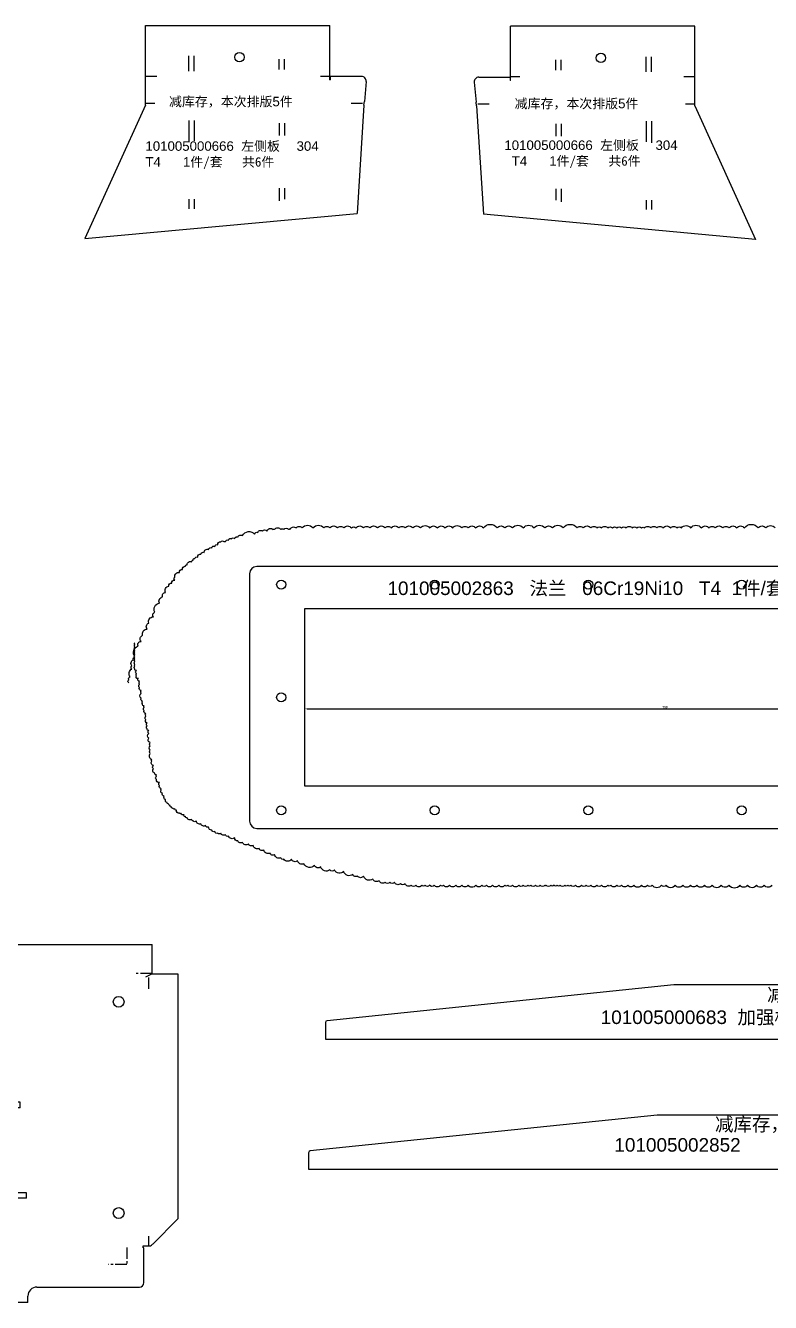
# Model space of a CAD drawing. Extents: x -57734 to 163356, y 2186 to 37537.
# Drawn here: x 32347 to 33171, y 23231 to 24646 of the extents above; entities that cross this region are included whole.
import ezdxf

# ---------------------------------------------------------------- set-up
doc = ezdxf.new("R2010")
doc.units = 0
doc.linetypes.add('CENTERX2', pattern=[20.32, 12.7, -2.54, 2.54, -2.54])
doc.layers.get('0').update_dxf_attribs({"linetype": 'CONTINUOUS'})
doc.layers.get('DEFPOINTS').update_dxf_attribs({"linetype": 'CONTINUOUS'})
doc.styles.get("Standard").update_dxf_attribs({"font": 'arial.ttf'})
doc.dimstyles.new('ISO-25', dxfattribs={"dimtxt": 2.5, "dimasz": 2.5, "dimexe": 1.25, "dimexo": 0.625, "dimtad": 1, "dimtxsty": 'STANDARD', "dimcen": 2.5, "dimazin": 3, "dimtfac": 1, "dimtmove": 0, "dimatfit": 3})

# ---------------------------------------------------------------- blocks, each defined once
blk = doc.blocks.new('101005002377__弯板')
at = {"color": 7, "linetype": 'CONTINUOUS'}
for p, q in [((16821.3, -133.2), (16821.3, -100.5)), ((16821.3, -100.5), (18251.3, -100.5)), ((18251.3, -133.2), (18251.3, -100.5)), ((16792.7, -404.5), (16792.7, -133.2)), ((16821.3, -133.2), (16792.7, -133.2)), ((18251.3, -133.2), (18280, -133.2)), ((18280, -133.2), (18280, -404.5)), ((17054.8, -195.1), (17036.3, -497.1)), ((18017.8, -195.1), (17054.8, -195.1)), ((18036.3, -497.1), (18017.8, -195.1)), ((16792.7, -404.5), (16820.7, -432.5)), ((18252, -432.5), (18280, -404.5)), ((16822.8, -434.5), (16831.3, -434.5)), ((16830.3, -475.1), (16830.3, -436.5)), ((16831.3, -436.5), (16830.3, -436.5)), ((16831.3, -434.5), (16831.3, -436.5)), ((18241.3, -434.5), (18249.9, -434.5)), ((18241.3, -436.5), (18241.3, -434.5)), ((18242.3, -436.5), (18241.3, -436.5)), ((18242.3, -475.1), (18242.3, -436.5)), ((16948.8, -480.1), (16835.3, -480.1)), ((18123.8, -480.1), (18237.3, -480.1)), ((16958.8, -497.1), (16958.8, -490.1)), ((18113.8, -497.1), (18113.8, -490.1)), ((17036.3, -497.1), (16958.8, -497.1)), ((18113.8, -497.1), (18036.3, -497.1))]:
    blk.add_line(p, q, dxfattribs=at)
at = {"color": 6, "linetype": 'CENTERX2'}
for p, q in [((16843.5, -132.8), (16821.3, -132.8)), ((16825, -135), (16825, -146.9)), ((18251.3, -132.8), (18233.2, -132.8)), ((18247.7, -149.9), (18247.7, -135)), ((17046.3, -191.1), (17046.3, -195)), ((17046.3, -191.1), (17051.4, -191.1)), ((17046.3, -195), (17052.9, -195)), ((18026.3, -191.1), (18020.4, -191.1)), ((18026.3, -195), (18020.4, -195)), ((18026.3, -195), (18026.3, -191.1)), ((16967.6, -275.4), (16967.6, -281.4)), ((16967.6, -275.4), (16977.8, -275.4)), ((16967.6, -281.4), (16977.8, -281.4)), ((17024, -275.4), (17016.5, -275.4)), ((17024, -281.4), (17016.5, -281.4)), ((18048.6, -275.4), (18055.8, -275.4)), ((18048.6, -281.4), (18055.8, -281.4)), ((18105.1, -275.4), (18094.7, -275.4)), ((18105.1, -281.4), (18094.7, -281.4)), ((18105.1, -281.4), (18105.1, -275.4)), ((16960.5, -375.7), (16960.5, -381.7)), ((16960.5, -375.7), (16972.7, -375.7)), ((16960.5, -381.7), (16974.7, -381.7)), ((17017.7, -381.7), (17010.6, -381.7)), ((17017.7, -375.7), (17011.2, -375.7)), ((18054.9, -375.7), (18063.3, -375.7)), ((18054.9, -381.7), (18061.5, -381.7)), ((18112.1, -381.7), (18090.6, -381.7)), ((18112.1, -375.7), (18096.2, -375.7)), ((18112.1, -381.7), (18112.1, -375.7)), ((16825, -423.8), (16825, -434.5)), ((18247.7, -434.5), (18247.7, -423.8)), ((16849.3, -436.1), (16849.3, -455.1)), ((18223.3, -436.1), (18223.3, -455.1)), ((16849.3, -455.1), (16861.1, -455.1)), ((16995.3, -455.1), (16984.8, -455.1)), ((16995.3, -455.1), (16995.3, -464.2)), ((18077.3, -455.1), (18077.3, -470.5)), ((18077.3, -455.1), (18088.9, -455.1)), ((18223.3, -455.1), (18202.6, -455.1)), ((16995.3, -491.5), (16995.3, -496.6)), ((18077.3, -489.7), (18077.3, -497.1))]:
    blk.add_line(p, q, dxfattribs=at)
at = {"color": 1}
for p, q in [((16821.3, -133.2), (16825, -135)), ((16825, -135), (16828.7, -136.8)), ((18247.7, -135), (18244, -136.8)), ((18251.3, -133.2), (18247.7, -135))]:
    blk.add_line(p, q, dxfattribs=at)
at = {"color": 7, "linetype": 'CONTINUOUS'}
for centre in [(16858.3, -164.1), (17084.3, -164.1), (17310.3, -164.1), (17536.3, -164.1), (17762.3, -164.1), (17988.3, -164.1), (18214.3, -164.1), (16858.3, -398.1), (18214.3, -398.1)]:
    blk.add_circle(centre, 6, dxfattribs=at)
for centre, radius, start, end in [((16835.3, -475.1), 5, 180, 270), ((16948.8, -490.1), 10, 0, 90), ((18123.8, -490.1), 10, 90, 180), ((18237.3, -475.1), 5, 270, 0)]:
    blk.add_arc(centre, radius, start, end, dxfattribs=at)
for points, knots in [([(16822.8, -434.5), (16822.6, -434.4), (16822.3, -434.1), (16821.9, -433.6), (16821.3, -433.1), (16820.9, -432.7), (16820.7, -432.5)], [0, 0, 0, 0, 0.201044, 0.434715, 0.70103, 1, 1, 1, 1]), ([(18252, -432.5), (18251.7, -432.8), (18251.2, -433.3), (18250.5, -434), (18250.1, -434.3), (18249.9, -434.5)], [0, 0, 0, 0, 0.406379, 0.7397, 1, 1, 1, 1])]:
    blk.add_open_spline(points, degree=3, knots=knots, dxfattribs=at)
at = {"color": 3, "insert": (17099.6, -108.4), "char_height": 26.25, "width": 1025.324, "attachment_point": 1}
blk.add_mtext('101005002377  {\\fSimSun|b0|i0|c134|p2;弯板} {\\fSimSun|b0|i0|c134|p2;  }06Cr19Ni10   T4      1{\\fSimSun|b0|i0|c134|p2;件/套   共6件}', dxfattribs=at)
at = {"color": 2, "insert": (17163.8, -154.2), "char_height": 26.25, "width": 372.952, "attachment_point": 1}
blk.add_mtext('减库存，本次排版5件', dxfattribs=at)
blk = doc.blocks.new('101005000666__左侧板')
at = {"color": 7, "linetype": 'CONTINUOUS'}
for p, q in [((16988.1, 303.5), (16988.1, 391.6)), ((16988.1, 391.6), (17192.1, 391.6)), ((17192.1, 331.4), (17192.1, 391.6)), ((17192.1, 331.4), (17192.6, 331.4)), ((17192.6, 335.2), (17192.6, 331.4)), ((17227.4, 335.2), (17192.6, 335.2)), ((17232.4, 329.8), (17230.5, 307.5)), ((16988.1, 303.5), (16920.8, 155.7)), ((17230, 303.5), (17222.3, 183.6)), ((17230, 303.5), (17230.5, 307.5)), ((16920.8, 155.7), (17222.3, 183.6))]:
    blk.add_line(p, q, dxfattribs=at)
at = {"color": 6, "linetype": 'CONTINUOUS'}
for p, q in [((17036.1, 341), (17036.1, 358)), ((17042.1, 341), (17042.1, 358)), ((17136.1, 343), (17136.1, 354.5)), ((17142.1, 343), (17142.1, 354.5)), ((17036.1, 286.5), (17036.1, 262.4)), ((17042.1, 286.5), (17042.1, 263.8)), ((17136.1, 283.5), (17136.1, 269.9)), ((17142.1, 283.5), (17142.1, 269.9)), ((17036.1, 199.2), (17036.1, 188.8)), ((17042.1, 199.2), (17042.1, 188.8)), ((17136.1, 211.5), (17136.1, 197.4)), ((17142.1, 211.5), (17142.1, 199.2))]:
    blk.add_line(p, q, dxfattribs=at)
at = {"color": 6, "linetype": 'CENTERX2'}
for p, q in [((16988.1, 335.7), (17000.5, 335.7)), ((17181.8, 335.7), (17192.1, 335.7)), ((16988.1, 305.5), (16998.4, 305.5)), ((17215.7, 305.5), (17230.2, 305.5))]:
    blk.add_line(p, q, dxfattribs=at)
at = {"color": 7, "linetype": 'CONTINUOUS'}
blk.add_circle((17092.1, 356.6), 5.25, dxfattribs=at)
blk.add_arc((17227.4, 330.2), 5, 355, 90, dxfattribs=at)
at = {"color": 2, "insert": (17014.1, 312.7), "char_height": 10.5, "width": 149.181, "attachment_point": 1}
blk.add_mtext('减库存，本次排版5件', dxfattribs=at)
at = {"color": 3, "insert": (16988, 263.4), "char_height": 10.5, "width": 205.764, "attachment_point": 1}
blk.add_mtext('101005000666  {\\fSimSun|b0|i0|c134|p2;左侧板} {\\fSimSun|b0|i0|c134|p2;  }304   T4      1{\\fSimSun|b0|i0|c134|p2;件/套   共6件}', dxfattribs=at)
blk = doc.blocks.new('101005000666__左侧板__1')
at = {"color": 7, "linetype": 'CONTINUOUS'}
for p, q in [((17718.6, 410.2), (17514.5, 410.2)), ((17514.5, 350), (17514.5, 410.2)), ((17718.6, 322.1), (17718.6, 410.2)), ((17479.2, 353.8), (17514, 353.8)), ((17514, 353.8), (17514, 350)), ((17474.2, 348.4), (17476.2, 326.1)), ((17514.5, 350), (17514, 350)), ((17476.6, 322.1), (17476.2, 326.1)), ((17476.6, 322.1), (17484.4, 202.2)), ((17718.6, 322.1), (17785.8, 174.2)), ((17785.8, 174.2), (17484.4, 202.2))]:
    blk.add_line(p, q, dxfattribs=at)
at = {"color": 6, "linetype": 'CONTINUOUS'}
for p, q in [((17564.6, 361.5), (17564.5, 373)), ((17570.6, 361.5), (17570.5, 373)), ((17664.6, 359.6), (17664.5, 376.5)), ((17670.6, 359.6), (17670.5, 376.5)), ((17564.5, 302.1), (17564.5, 288.5)), ((17570.5, 302.1), (17570.5, 288.5)), ((17664.5, 305), (17664.6, 282.4)), ((17670.5, 305), (17670.6, 281)), ((17564.6, 230), (17564.6, 217.8)), ((17570.6, 230), (17570.6, 215.9)), ((17664.6, 217.8), (17664.6, 207.4)), ((17670.6, 217.8), (17670.6, 207.4))]:
    blk.add_line(p, q, dxfattribs=at)
at = {"color": 6, "linetype": 'CENTERX2'}
for p, q in [((17524.8, 354.3), (17514.5, 354.3)), ((17718.6, 354.3), (17706.2, 354.3)), ((17490.9, 324.1), (17476.4, 324.1)), ((17718.6, 324.1), (17708.2, 324.1))]:
    blk.add_line(p, q, dxfattribs=at)
at = {"color": 7, "linetype": 'CONTINUOUS'}
blk.add_circle((17614.5, 375.2), 5.25, dxfattribs=at)
blk.add_arc((17479.2, 348.8), 5, 90, 185, dxfattribs=at)
at = {"color": 2, "insert": (17519, 329.9), "char_height": 10.5, "width": 149.181, "attachment_point": 1}
blk.add_mtext('减库存，本次排版5件', dxfattribs=at)
at = {"color": 3, "insert": (17507.6, 283.8), "char_height": 10.5, "width": 194.666, "attachment_point": 1}
blk.add_mtext('101005000666  {\\fSimSun|b0|i0|c134|p2;左侧板} {\\fSimSun|b0|i0|c134|p2;  }304   T4      1{\\fSimSun|b0|i0|c134|p2;件/套   共6件}', dxfattribs=at)
blk = doc.blocks.new('101005002863___法兰')
at = {"color": 7, "linetype": 'CONTINUOUS'}
for p, q in [((5944.6, 1471), (5040.6, 1471)), ((5032.6, 1463), (5032.6, 1189)), ((5952.6, 1189), (5952.6, 1463)), ((5891.6, 1424), (5093.6, 1424)), ((5093.6, 1424), (5093.6, 1228)), ((5891.6, 1228), (5891.6, 1424)), ((5093.6, 1228), (5891.6, 1228)), ((5040.6, 1181), (5944.6, 1181))]:
    blk.add_line(p, q, dxfattribs=at)
for centre in [(5067.6, 1451), (5237.6, 1451), (5407.6, 1451), (5577.6, 1451), (5747.6, 1451), (5917.6, 1451), (5067.6, 1326), (5917.6, 1326), (5067.6, 1201), (5237.6, 1201), (5407.6, 1201), (5577.6, 1201), (5747.6, 1201), (5917.6, 1201)]:
    blk.add_circle(centre, 5, dxfattribs=at)
for centre, start, end in [((5040.6, 1463), 90, 180), ((5944.6, 1463), 0, 90), ((5040.6, 1189), 180, 270), ((5944.6, 1189), 270, 0)]:
    blk.add_arc(centre, 8, start, end, dxfattribs=at)
at = {"color": 3, "insert": (5185.3, 1454.4), "char_height": 15, "width": 528.971, "attachment_point": 1}
blk.add_mtext('101005002863   {\\fSimSun|b0|i0|c134|p2;法兰}   06Cr19Ni10   T4  1{\\fSimSun|b0|i0|c134|p2;件}/{\\fSimSun|b0|i0|c134|p2;套}   {\\fSimSun|b0|i0|c134|p2;共}6{\\fSimSun|b0|i0|c134|p2;件}', dxfattribs=at)
at = {"color": 2, "insert": (5728.6, 1454.1), "char_height": 15, "width": 213.115, "attachment_point": 1}
blk.add_mtext('减库存，本次排版5件', dxfattribs=at)
blk = doc.blocks.new('*D49')
at = {"color": 0}
for p, q in [((32655.6, 23942.4), (32655.6, 23887.7)), ((33453.6, 23942.4), (33453.6, 23887.7)), ((32658.1, 23888.9), (33451.1, 23888.9))]:
    blk.add_line(p, q, dxfattribs=at)
for points in [[(32658.1, 23889.3), (32658.1, 23888.5), (32655.6, 23888.9)], [(33451.1, 23889.3), (33451.1, 23888.5), (33453.6, 23888.9)]]:
    blk.add_solid(points, dxfattribs=at)
at = {"layer": 'DEFPOINTS', "color": 0}
for p in [(32655.6, 23943), (33453.6, 23943), (33453.6, 23888.9)]:
    blk.add_point(p, dxfattribs=at)
at = {"color": 0, "insert": (33054.6, 23890.8), "char_height": 2.5, "attachment_point": 5}
blk.add_mtext('798', dxfattribs=at)
blk = doc.blocks.new('101005000683__加强板')
at = {"color": 7, "linetype": 'CONTINUOUS'}
for p, q in [((-230.1, 60), (-614.2, 20.4)), ((229.9, 60), (-229.9, 60)), ((614.2, 20.4), (230.1, 60)), ((-616, 18.4), (-616, 0)), ((616, 0), (616, 18.4)), ((-616, 0), (616, 0))]:
    blk.add_line(p, q, dxfattribs=at)
for centre, start, end in [((-229.9, 58), 90, 95.8913), ((229.9, 58), 84.1087, 90), ((-614, 18.4), 95.8913, 180), ((614, 18.4), 0, 84.1087)]:
    blk.add_arc(centre, 2, start, end, dxfattribs=at)
blk = doc.blocks.new('10100500683')
at = {"color": 1}
blk.add_blockref('101005000683__加强板', (0, -60), dxfattribs=at)
at = {"color": 2, "insert": (-126.8, -3.3), "char_height": 15, "width": 213.115, "attachment_point": 1}
blk.add_mtext('减库存，本次排版5件', dxfattribs=at)
at = {"color": 3, "insert": (-311.2, -28.3), "char_height": 15, "width": 584.859, "attachment_point": 1}
blk.add_mtext('101005000683  {\\fSimSun|b0|i0|c134|p54;加强板} {\\fSimSun|b0|i0|c134|p54;  }06Cr19Ni10   T4      1{\\fSimSun|b0|i0|c134|p54;件/套   共6件}', dxfattribs=at)
blk = doc.blocks.new('101005002852_____加强板')
at = {"color": 7, "linetype": 'CONTINUOUS'}
for p, q in [((5356.2, 1953.5), (4972, 1913.9)), ((5816, 1953.5), (5356.4, 1953.5)), ((6200.4, 1913.9), (5816.2, 1953.5)), ((4970.2, 1911.9), (4970.2, 1893.7)), ((6202.2, 1893.7), (6202.2, 1911.9)), ((4970.2, 1893.7), (6202.2, 1893.7))]:
    blk.add_line(p, q, dxfattribs=at)
for centre, start, end in [((5356.4, 1951.5), 90, 95.886), ((5816, 1951.5), 84.114, 90), ((4972.2, 1911.9), 95.886, 180), ((6200.2, 1911.9), 0, 84.114)]:
    blk.add_arc(centre, 2, start, end, dxfattribs=at)
at = {"color": 2, "insert": (5420.2, 1950.9), "char_height": 15, "width": 263.635, "attachment_point": 1}
blk.add_mtext('{\\fSimSun|b0|i0|c134|p2;减库存，本次排版}20+10{\\fSimSun|b0|i0|c134|p2;件}', dxfattribs=at)
at = {"color": 3, "insert": (5308.8, 1928.1), "char_height": 15, "width": 643.481, "attachment_point": 1}
blk.add_mtext('101005002852  {\\fSimSun|b0|i0|c134|p2;   加强板}   06Cr19Ni10   T4    4{\\fSimSun|b0|i0|c134|p2;件}/{\\fSimSun|b0|i0|c134|p2;套}   {\\fSimSun|b0|i0|c134|p2;共}24+12{\\fSimSun|b0|i0|c134|p2;件}', dxfattribs=at)

msp = doc.modelspace()

# ---------------------------------------------------------------- linework, layer by layer
at = {"color": 1}
for points in [[(32460.88741, 23917.66675, -0.52056705), (32460.88741, 23921.06388, -0.52056705), (32460.88741, 23921.06388, -0.52056705), (32462.58731, 23924.4611, -0.52056705), (32462.58731, 23924.4611, -0.52056705), (32464.28705, 23932.95409, -0.52056705), (32464.28705, 23932.95409, -0.52056705), (32464.28705, 23936.3513, -0.52056705), (32464.28705, 23936.3513, -0.52056705), (32465.98695, 23943.14573, -0.52056705), (32465.98695, 23943.14573, -0.52056705), (32467.68669, 23946.54286, -0.52056705), (32467.68669, 23946.54286, -0.52056705), (32471.08649, 23958.43307, -0.52056705), (32471.08649, 23958.43307, -0.52056705), (32474.48612, 23963.52893, -0.52056705), (32474.48612, 23963.52893, -0.52056705), (32476.18602, 23970.32328, -0.52056705), (32476.18602, 23970.32328, -0.52056705), (32481.2854, 23977.11771, -0.52056705), (32481.2854, 23977.11771, -0.52056705), (32482.9853, 23983.91205, -0.52056705), (32482.9853, 23983.91205, -0.52056705), (32488.08483, 23990.70648, -0.52056705), (32488.08483, 23990.70648, -0.52056705), (32489.78473, 23995.80226, -0.52056705), (32489.78473, 23995.80226, -0.52056705), (32494.88411, 24005.9939, -0.52056705), (32494.88411, 24005.9939, -0.52056705), (32498.28391, 24012.78825, -0.52056705), (32498.28391, 24012.78825, -0.52056705), (32501.68354, 24017.88411, -0.52056705), (32501.68354, 24017.88411, -0.52056705), (32505.08318, 24024.67846, -0.52056705), (32505.08318, 24024.67846, -0.52056705), (32508.48282, 24028.07567, -0.52056705), (32508.48282, 24028.07567, -0.52056705), (32511.88262, 24031.47289, -0.52056705), (32511.88262, 24031.47289, -0.52056705), (32511.88262, 24034.8701, -0.52056705), (32511.88262, 24034.8701, -0.52056705), (32516.98199, 24039.96588, -0.52056705), (32516.98199, 24039.96588, -0.52056705), (32520.38179, 24043.36309, -0.52056705), (32520.38179, 24043.36309, -0.52056705), (32523.78143, 24046.76023, -0.52056705), (32523.78143, 24046.76023, -0.52056705), (32525.48133, 24048.45887, -0.52056705), (32525.48133, 24048.45887, -0.52056705), (32530.5807, 24051.85609, -0.52056705), (32530.5807, 24051.85609, -0.52056705), (32532.2806, 24053.55465, -0.52056705), (32532.2806, 24053.55465, -0.52056705), (32533.9805, 24055.25322, -0.52056705), (32533.9805, 24055.25322, -0.52056705), (32537.38014, 24056.95187, -0.52056705), (32537.38014, 24056.95187, -0.52056705), (32540.77977, 24060.34908, -0.52056705), (32540.77977, 24060.34908, -0.52056705), (32544.17941, 24062.04765, -0.52056705), (32544.17941, 24062.04765, -0.52056705), (32549.27895, 24065.44486, -0.52056705), (32549.27895, 24065.44486, -0.52056705), (32552.67874, 24067.14343, -0.52056705), (32552.67874, 24067.14343, -0.52056705), (32556.07838, 24068.84208, -0.52056705), (32556.07838, 24068.84208, -0.52056705), (32559.47802, 24070.54064, -0.52056705), (32559.47802, 24070.54064, -0.52056705), (32562.87766, 24073.93786, -0.52056705), (32562.87766, 24073.93786, -0.52056705), (32566.27729, 24073.93786, -0.52056705), (32566.27729, 24073.93786, -0.52056705), (32567.97719, 24073.93786, -0.52056705), (32567.97719, 24073.93786, -0.52056705), (32571.37683, 24075.63642, -0.52056705), (32571.37683, 24075.63642, -0.52056705), (32574.77663, 24077.33507, -0.52056705), (32574.77663, 24077.33507, -0.52056705), (32578.17626, 24077.33507, -0.52056705), (32578.17626, 24077.33507, -0.52056705), (32579.876, 24079.03364, -0.52056705), (32579.876, 24079.03364, -0.52056705), (32581.5759, 24079.03364, -0.52056705), (32581.5759, 24079.03364, -0.52056705), (32586.67544, 24080.73228, -0.52056705), (32586.67544, 24080.73228, -0.52056705), (32600.27415, 24082.43085, -0.52056705), (32600.27415, 24082.43085, -0.52056705), (32603.67379, 24084.12942, -0.52056705), (32603.67379, 24084.12942, -0.52056705), (32608.77332, 24085.82806, -0.52056705), (32608.77332, 24085.82806, -0.52056705), (32613.87286, 24085.82806, -0.52056705), (32613.87286, 24085.82806, -0.52056705), (32620.67213, 24087.52663, -0.52056705), (32620.67213, 24087.52663, -0.52056705), (32622.37203, 24087.52663, -0.52056705), (32622.37203, 24087.52663, -0.52056705), (32629.17131, 24087.52663, -0.52056705), (32629.17131, 24087.52663, -0.52056705), (32632.5711, 24087.52663, -0.52056705), (32632.5711, 24087.52663, -0.52056705), (32637.67064, 24087.52663, -0.52056705), (32637.67064, 24087.52663, -0.52056705), (32639.37038, 24087.52663, -0.52056705), (32639.37038, 24087.52663, -0.52056705), (32646.16981, 24089.22528, -0.52056705), (32646.16981, 24089.22528, -0.52056705), (32652.96909, 24089.22528, -0.52056705), (32652.96909, 24089.22528, -0.52056705), (32664.86806, 24089.22528, -0.52056705), (32664.86806, 24089.22528, -0.52056705), (32676.76687, 24089.22528, -0.52056705), (32676.76687, 24089.22528, -0.52056705), (32683.56614, 24089.22528, -0.52056705), (32683.56614, 24089.22528, -0.52056705), (32692.06532, 24089.22528, -0.52056705), (32692.06532, 24089.22528, -0.52056705), (32698.86475, 24089.22528, -0.52056705), (32698.86475, 24089.22528, -0.52056705), (32707.36393, 24089.22528, -0.52056705), (32707.36393, 24089.22528, -0.52056705), (32712.46346, 24089.22528, -0.52056705), (32712.46346, 24089.22528, -0.52056705), (32720.96264, 24089.22528, -0.52056705), (32720.96264, 24089.22528, -0.52056705), (32727.76207, 24089.22528, -0.52056705), (32727.76207, 24089.22528, -0.52056705), (32736.26124, 24089.22528, -0.52056705), (32736.26124, 24089.22528, -0.52056705), (32744.76042, 24089.22528, -0.52056705), (32744.76042, 24089.22528, -0.52056705), (32751.55969, 24089.22528, -0.52056705), (32751.55969, 24089.22528, -0.52056705), (32760.05887, 24089.22528, -0.52056705), (32760.05887, 24089.22528, -0.52056705), (32766.8583, 24089.22528, -0.52056705), (32766.8583, 24089.22528, -0.52056705), (32775.35747, 24089.22528, -0.52056705), (32775.35747, 24089.22528, -0.52056705), (32783.85665, 24089.22528, -0.52056705), (32783.85665, 24089.22528, -0.52056705), (32794.05572, 24089.22528, -0.52056705), (32794.05572, 24089.22528, -0.52056705), (32802.55489, 24089.22528, -0.52056705), (32802.55489, 24089.22528, -0.52056705), (32811.05407, 24089.22528, -0.52056705), (32811.05407, 24089.22528, -0.52056705), (32819.55324, 24089.22528, -0.52056705), (32819.55324, 24089.22528, -0.52056705), (32829.75231, 24089.22528, -0.52056705), (32829.75231, 24089.22528, -0.52056705), (32836.55159, 24089.22528, -0.52056705), (32836.55159, 24089.22528, -0.52056705), (32845.05076, 24089.22528, -0.52056705), (32845.05076, 24089.22528, -0.52056705), (32853.54993, 24089.22528, -0.52056705), (32853.54993, 24089.22528, -0.52056705), (32868.84854, 24089.22528, -0.52056705), (32868.84854, 24089.22528, -0.52056705), (32877.34772, 24089.22528, -0.52056705), (32877.34772, 24089.22528, -0.52056705), (32885.84689, 24089.22528, -0.52056705), (32885.84689, 24089.22528, -0.52056705), (32897.74586, 24089.22528, -0.52056705), (32897.74586, 24089.22528, -0.52056705), (32909.64467, 24089.22528, -0.52056705), (32909.64467, 24089.22528, -0.52056705), (32921.54348, 24089.22528, -0.52056705), (32921.54348, 24089.22528, -0.52056705), (32930.04266, 24089.22528, -0.52056705), (32930.04266, 24089.22528, -0.52056705), (32941.94163, 24089.22528, -0.52056705), (32941.94163, 24089.22528, -0.52056705), (32957.24008, 24089.22528, -0.52056705), (32957.24008, 24089.22528, -0.52056705), (32964.03951, 24089.22528, -0.52056705), (32964.03951, 24089.22528, -0.52056705), (32972.53868, 24089.22528, -0.52056705), (32972.53868, 24089.22528, -0.52056705), (32979.33796, 24089.22528, -0.52056705), (32979.33796, 24089.22528, -0.52056705), (32984.43749, 24089.22528, -0.52056705), (32984.43749, 24089.22528, -0.52056705), (32991.23693, 24089.22528, -0.52056705), (32991.23693, 24089.22528, -0.52056705), (32996.33647, 24089.22528, -0.52056705), (32996.33647, 24089.22528, -0.52056705), (33001.436, 24089.22528, -0.52056705), (33001.436, 24089.22528, -0.52056705), (33006.53538, 24089.22528, -0.52056705), (33006.53538, 24089.22528, -0.52056705), (33011.63491, 24089.22528, -0.52056705), (33011.63491, 24089.22528, -0.52056705), (33018.43435, 24089.22528, -0.52056705), (33018.43435, 24089.22528, -0.52056705), (33023.53388, 24089.22528, -0.52056705), (33023.53388, 24089.22528, -0.52056705), (33028.63326, 24089.22528, -0.52056705), (33028.63326, 24089.22528, -0.52056705), (33032.03306, 24089.22528, -0.52056705), (33032.03306, 24089.22528, -0.52056705), (33038.83233, 24089.22528, -0.52056705), (33038.83233, 24089.22528, -0.52056705), (33045.63177, 24089.22528, -0.52056705), (33045.63177, 24089.22528, -0.52056705), (33052.43104, 24089.22528, -0.52056705), (33052.43104, 24089.22528, -0.52056705), (33060.93022, 24089.22528, -0.52056705), (33060.93022, 24089.22528, -0.52056705), (33067.72965, 24089.22528, -0.52056705), (33067.72965, 24089.22528, -0.52056705), (33072.82919, 24089.22528, -0.52056705), (33072.82919, 24089.22528, -0.52056705), (33083.0281, 24089.22528, -0.52056705), (33083.0281, 24089.22528, -0.52056705), (33094.92707, 24089.22528, -0.52056705), (33094.92707, 24089.22528, -0.52056705), (33103.42624, 24089.22528, -0.52056705), (33103.42624, 24089.22528, -0.52056705), (33110.22552, 24089.22528, -0.52056705), (33110.22552, 24089.22528, -0.52056705), (33118.72469, 24089.22528, -0.52056705), (33118.72469, 24089.22528, -0.52056705), (33125.52413, 24089.22528, -0.52056705), (33125.52413, 24089.22528, -0.52056705), (33134.0233, 24089.22528, -0.52056705), (33134.0233, 24089.22528, -0.52056705), (33142.52247, 24089.22528, -0.52056705), (33142.52247, 24089.22528, -0.52056705), (33157.82108, 24089.22528, -0.52056705), (33157.82108, 24089.22528, -0.52056705), (33166.32026, 24089.22528, -0.52056705), (33166.32026, 24089.22528, -0.52056705), (33176.51933, 24089.22528, -0.52056705)], [(33173.11953, 23693.45161, -0.52056705), (33164.62036, 23693.45161, -0.52056705), (33164.62036, 23693.45161, -0.52056705), (33156.12118, 23693.45161, -0.52056705), (33156.12118, 23693.45161, -0.52056705), (33145.92211, 23693.45161, -0.52056705), (33145.92211, 23693.45161, -0.52056705), (33137.42294, 23693.45161, -0.52056705), (33137.42294, 23693.45161, -0.52056705), (33125.52413, 23693.45161, -0.52056705), (33125.52413, 23693.45161, -0.52056705), (33117.02495, 23693.45161, -0.52056705), (33117.02495, 23693.45161, -0.52056705), (33106.82588, 23693.45161, -0.52056705), (33106.82588, 23693.45161, -0.52056705), (33098.32671, 23693.45161, -0.52056705), (33098.32671, 23693.45161, -0.52056705), (33089.82753, 23693.45161, -0.52056705), (33089.82753, 23693.45161, -0.52056705), (33083.0281, 23693.45161, -0.52056705), (33083.0281, 23693.45161, -0.52056705), (33074.52893, 23693.45161, -0.52056705), (33074.52893, 23693.45161, -0.52056705), (33066.02975, 23693.45161, -0.52056705), (33066.02975, 23693.45161, -0.52056705), (33055.83068, 23693.45161, -0.52056705), (33055.83068, 23693.45161, -0.52056705), (33050.7313, 23693.45161, -0.52056705), (33050.7313, 23693.45161, -0.52056705), (33040.53223, 23693.45161, -0.52056705), (33040.53223, 23693.45161, -0.52056705), (33035.4327, 23693.45161, -0.52056705), (33035.4327, 23693.45161, -0.52056705), (33028.63326, 23693.45161, -0.52056705), (33028.63326, 23693.45161, -0.52056705), (33020.13409, 23693.45161, -0.52056705), (33020.13409, 23693.45161, -0.52056705), (33013.33481, 23693.45161, -0.52056705), (33013.33481, 23693.45161, -0.52056705), (33006.53538, 23693.45161, -0.52056705), (33006.53538, 23693.45161, -0.52056705), (33001.436, 23693.45161, -0.52056705), (33001.436, 23693.45161, -0.52056705), (32994.63657, 23693.45161, -0.52056705), (32994.63657, 23693.45161, -0.52056705), (32991.23693, 23693.45161, -0.52056705), (32991.23693, 23693.45161, -0.52056705), (32984.43749, 23693.45161, -0.52056705), (32984.43749, 23693.45161, -0.52056705), (32979.33796, 23693.45161, -0.52056705), (32979.33796, 23693.45161, -0.52056705), (32972.53868, 23693.45161, -0.52056705), (32972.53868, 23693.45161, -0.52056705), (32967.43915, 23693.45161, -0.52056705), (32967.43915, 23693.45161, -0.52056705), (32962.33961, 23693.45161, -0.52056705), (32962.33961, 23693.45161, -0.52056705), (32955.54034, 23693.45161, -0.52056705), (32955.54034, 23693.45161, -0.52056705), (32950.4408, 23693.45161, -0.52056705), (32950.4408, 23693.45161, -0.52056705), (32947.04116, 23693.45161, -0.52056705), (32947.04116, 23693.45161, -0.52056705), (32943.64137, 23693.45161, -0.52056705), (32943.64137, 23693.45161, -0.52056705), (32938.54199, 23693.45161, -0.52056705), (32938.54199, 23693.45161, -0.52056705), (32935.14219, 23693.45161, -0.52056705), (32935.14219, 23693.45161, -0.52056705), (32931.74255, 23693.45161, -0.52056705), (32931.74255, 23693.45161, -0.52056705), (32928.34292, 23693.45161, -0.52056705), (32928.34292, 23693.45161, -0.52056705), (32923.24338, 23693.45161, -0.52056705), (32923.24338, 23693.45161, -0.52056705), (32921.54348, 23693.45161, -0.52056705), (32921.54348, 23693.45161, -0.52056705), (32916.44395, 23693.45161, -0.52056705), (32916.44395, 23693.45161, -0.52056705), (32911.34457, 23693.45161, -0.52056705), (32911.34457, 23693.45161, -0.52056705), (32906.24503, 23693.45161, -0.52056705), (32906.24503, 23693.45161, -0.52056705), (32902.84524, 23693.45161, -0.52056705), (32902.84524, 23693.45161, -0.52056705), (32897.74586, 23693.45161, -0.52056705), (32897.74586, 23693.45161, -0.52056705), (32892.64632, 23693.45161, -0.52056705), (32892.64632, 23693.45161, -0.52056705), (32885.84689, 23693.45161, -0.52056705), (32885.84689, 23693.45161, -0.52056705), (32880.74735, 23693.45161, -0.52056705), (32880.74735, 23693.45161, -0.52056705), (32877.34772, 23693.45161, -0.52056705), (32877.34772, 23693.45161, -0.52056705), (32870.54844, 23693.45161, -0.52056705), (32870.54844, 23693.45161, -0.52056705), (32863.74901, 23693.45161, -0.52056705), (32863.74901, 23693.45161, -0.52056705), (32856.94973, 23693.45161, -0.52056705), (32856.94973, 23693.45161, -0.52056705), (32851.8502, 23693.45161, -0.52056705), (32851.8502, 23693.45161, -0.52056705), (32845.05076, 23693.45161, -0.52056705), (32845.05076, 23693.45161, -0.52056705), (32836.55159, 23693.45161, -0.52056705), (32836.55159, 23693.45161, -0.52056705), (32829.75231, 23693.45161, -0.52056705), (32829.75231, 23693.45161, -0.52056705), (32822.95288, 23693.45161, -0.52056705), (32822.95288, 23693.45161, -0.52056705), (32816.1536, 23693.45161, -0.52056705), (32816.1536, 23693.45161, -0.52056705), (32809.35417, 23693.45161, -0.52056705), (32809.35417, 23693.45161, -0.52056705), (32805.95453, 23693.45161, -0.52056705), (32805.95453, 23693.45161, -0.52056705), (32799.15526, 23693.45161, -0.52056705), (32799.15526, 23693.45161, -0.52056705), (32794.05572, 23693.45161, -0.52056705), (32794.05572, 23693.45161, -0.52056705), (32788.95618, 23693.45161, -0.52056705), (32788.95618, 23693.45161, -0.52056705), (32785.55655, 23693.45161, -0.52056705), (32785.55655, 23693.45161, -0.52056705), (32778.75711, 23693.45161, -0.52056705), (32778.75711, 23693.45161, -0.52056705), (32773.65758, 23693.45161, -0.52056705), (32773.65758, 23693.45161, -0.52056705), (32766.8583, 23695.15017, -0.52056705), (32766.8583, 23695.15017, -0.52056705), (32761.75876, 23695.15017, -0.52056705), (32761.75876, 23695.15017, -0.52056705), (32754.95933, 23696.84882, -0.52056705), (32754.95933, 23696.84882, -0.52056705), (32749.85995, 23696.84882, -0.52056705), (32749.85995, 23696.84882, -0.52056705), (32744.76042, 23696.84882, -0.52056705), (32744.76042, 23696.84882, -0.52056705), (32737.96098, 23698.54739, -0.52056705), (32737.96098, 23698.54739, -0.52056705), (32731.16171, 23700.24604, -0.52056705), (32731.16171, 23700.24604, -0.52056705), (32720.96264, 23703.64317, -0.52056705), (32720.96264, 23703.64317, -0.52056705), (32714.16336, 23703.64317, -0.52056705), (32714.16336, 23703.64317, -0.52056705), (32709.06382, 23705.34182, -0.52056705), (32709.06382, 23705.34182, -0.52056705), (32698.86475, 23708.73903, -0.52056705), (32698.86475, 23708.73903, -0.52056705), (32688.66568, 23710.4376, -0.52056705), (32688.66568, 23710.4376, -0.52056705), (32683.56614, 23710.4376, -0.52056705), (32683.56614, 23710.4376, -0.52056705), (32673.36723, 23713.83481, -0.52056705), (32673.36723, 23713.83481, -0.52056705), (32666.5678, 23715.53338, -0.52056705), (32666.5678, 23715.53338, -0.52056705), (32654.66899, 23717.23202, -0.52056705), (32654.66899, 23717.23202, -0.52056705), (32647.86955, 23720.62916, -0.52056705), (32647.86955, 23720.62916, -0.52056705), (32641.07028, 23722.3278, -0.52056705), (32641.07028, 23722.3278, -0.52056705), (32632.5711, 23722.3278, -0.52056705), (32632.5711, 23722.3278, -0.52056705), (32629.17131, 23724.02637, -0.52056705), (32629.17131, 23724.02637, -0.52056705), (32622.37203, 23727.42358, -0.52056705), (32622.37203, 23727.42358, -0.52056705), (32617.2725, 23729.12215, -0.52056705), (32617.2725, 23729.12215, -0.52056705), (32610.47322, 23732.51936, -0.52056705), (32610.47322, 23732.51936, -0.52056705), (32605.37368, 23734.21801, -0.52056705), (32605.37368, 23734.21801, -0.52056705), (32598.57425, 23737.61514, -0.52056705), (32598.57425, 23737.61514, -0.52056705), (32593.47471, 23739.31379, -0.52056705), (32593.47471, 23739.31379, -0.52056705), (32586.67544, 23741.01236, -0.52056705), (32586.67544, 23741.01236, -0.52056705), (32581.5759, 23742.71101, -0.52056705), (32581.5759, 23742.71101, -0.52056705), (32578.17626, 23746.10822, -0.52056705), (32578.17626, 23746.10822, -0.52056705), (32571.37683, 23747.80679, -0.52056705), (32571.37683, 23747.80679, -0.52056705), (32567.97719, 23749.50535, -0.52056705), (32567.97719, 23749.50535, -0.52056705), (32562.87766, 23751.204, -0.52056705), (32562.87766, 23751.204, -0.52056705), (32559.47802, 23751.204, -0.52056705), (32559.47802, 23751.204, -0.52056705), (32556.07838, 23752.90257, -0.52056705), (32556.07838, 23752.90257, -0.52056705), (32552.67874, 23754.60121, -0.52056705), (32552.67874, 23754.60121, -0.52056705), (32549.27895, 23757.99835, -0.52056705), (32549.27895, 23757.99835, -0.52056705), (32545.87931, 23759.69699, -0.52056705), (32545.87931, 23759.69699, -0.52056705), (32540.77977, 23761.39556, -0.52056705), (32540.77977, 23761.39556, -0.52056705), (32535.68024, 23764.79277, -0.52056705), (32535.68024, 23764.79277, -0.52056705), (32532.2806, 23764.79277, -0.52056705), (32532.2806, 23764.79277, -0.52056705), (32530.5807, 23766.49134, -0.52056705), (32530.5807, 23766.49134, -0.52056705), (32525.48133, 23768.18999, -0.52056705), (32525.48133, 23768.18999, -0.52056705), (32523.78143, 23769.88855, -0.52056705), (32523.78143, 23769.88855, -0.52056705), (32522.08153, 23769.88855, -0.52056705), (32522.08153, 23769.88855, -0.52056705), (32522.08153, 23771.5872, -0.52056705), (32522.08153, 23771.5872, -0.52056705), (32518.68189, 23773.28577, -0.52056705), (32518.68189, 23773.28577, -0.52056705), (32516.98199, 23773.28577, -0.52056705), (32516.98199, 23773.28577, -0.52056705), (32513.58235, 23776.68298, -0.52056705), (32513.58235, 23776.68298, -0.52056705), (32511.88262, 23778.38155, -0.52056705), (32511.88262, 23778.38155, -0.52056705), (32510.18272, 23778.38155, -0.52056705), (32510.18272, 23778.38155, -0.52056705), (32508.48282, 23780.0802, -0.52056705), (32508.48282, 23780.0802, -0.52056705), (32506.78308, 23781.77876, -0.52056705), (32506.78308, 23781.77876, -0.52056705), (32505.08318, 23783.47733, -0.52056705), (32505.08318, 23783.47733, -0.52056705), (32503.38344, 23785.17598, -0.52056705), (32503.38344, 23785.17598, -0.52056705), (32501.68354, 23788.57319, -0.52056705), (32501.68354, 23788.57319, -0.52056705), (32499.98364, 23790.27176, -0.52056705), (32499.98364, 23790.27176, -0.52056705), (32499.98364, 23791.97032, -0.52056705), (32499.98364, 23791.97032, -0.52056705), (32498.28391, 23795.36754, -0.52056705), (32498.28391, 23795.36754, -0.52056705), (32496.58401, 23798.76475, -0.52056705), (32496.58401, 23798.76475, -0.52056705), (32496.58401, 23800.4634, -0.52056705), (32496.58401, 23800.4634, -0.52056705), (32494.88411, 23803.86053, -0.52056705), (32494.88411, 23803.86053, -0.52056705), (32494.88411, 23807.25775, -0.52056705), (32494.88411, 23807.25775, -0.52056705), (32491.48447, 23810.65496, -0.52056705), (32491.48447, 23810.65496, -0.52056705), (32491.48447, 23814.05217, -0.52056705), (32491.48447, 23814.05217, -0.52056705), (32491.48447, 23815.75074, -0.52056705), (32491.48447, 23815.75074, -0.52056705), (32489.78473, 23817.44939, -0.52056705), (32489.78473, 23817.44939, -0.52056705), (32488.08483, 23822.54517, -0.52056705), (32488.08483, 23822.54517, -0.52056705), (32488.08483, 23825.94238, -0.52056705), (32488.08483, 23825.94238, -0.52056705), (32486.38494, 23831.03816, -0.52056705), (32486.38494, 23831.03816, -0.52056705), (32486.38494, 23832.73673, -0.52056705), (32486.38494, 23832.73673, -0.52056705), (32484.6852, 23839.53116, -0.52056705), (32484.6852, 23839.53116, -0.52056705), (32484.6852, 23842.92837, -0.52056705), (32484.6852, 23842.92837, -0.52056705), (32484.6852, 23848.02415, -0.52056705), (32484.6852, 23848.02415, -0.52056705), (32484.6852, 23851.42136, -0.52056705), (32484.6852, 23851.42136, -0.52056705), (32482.9853, 23856.51714, -0.52056705), (32482.9853, 23856.51714, -0.52056705), (32482.9853, 23861.61292, -0.52056705), (32482.9853, 23861.61292, -0.52056705), (32482.9853, 23865.01014, -0.52056705), (32482.9853, 23865.01014, -0.52056705), (32481.2854, 23866.7087, -0.52056705), (32481.2854, 23866.7087, -0.52056705), (32481.2854, 23870.10592, -0.52056705), (32481.2854, 23870.10592, -0.52056705), (32481.2854, 23873.50313, -0.52056705), (32481.2854, 23873.50313, -0.52056705), (32479.58566, 23876.90035, -0.52056705), (32479.58566, 23876.90035, -0.52056705), (32479.58566, 23880.29756, -0.52056705), (32479.58566, 23880.29756, -0.52056705), (32479.58566, 23881.99613, -0.52056705), (32479.58566, 23881.99613, -0.52056705), (32479.58566, 23883.69469, -0.52056705), (32479.58566, 23883.69469, -0.52056705), (32477.88576, 23887.09191, -0.52056705), (32477.88576, 23887.09191, -0.52056705), (32477.88576, 23890.48912, -0.52056705), (32477.88576, 23890.48912, -0.52056705), (32477.88576, 23892.18769, -0.52056705), (32477.88576, 23892.18769, -0.52056705), (32476.18602, 23893.88633, -0.52056705), (32476.18602, 23893.88633, -0.52056705), (32476.18602, 23895.5849, -0.52056705), (32476.18602, 23895.5849, -0.52056705), (32476.18602, 23897.28355, -0.52056705), (32476.18602, 23897.28355, -0.52056705), (32474.48612, 23900.68068, -0.52056705), (32474.48612, 23900.68068, -0.52056705), (32474.48612, 23905.77654, -0.52056705), (32474.48612, 23905.77654, -0.52056705), (32474.48612, 23907.47511, -0.52056705), (32474.48612, 23907.47511, -0.52056705), (32474.48612, 23909.17376, -0.52056705), (32474.48612, 23909.17376, -0.52056705), (32472.78623, 23912.57089, -0.52056705), (32472.78623, 23912.57089, -0.52056705), (32472.78623, 23915.9681, -0.52056705), (32472.78623, 23915.9681, -0.52056705), (32472.78623, 23917.66675, -0.52056705), (32472.78623, 23917.66675, -0.52056705), (32472.78623, 23919.36532, -0.52056705), (32472.78623, 23919.36532, -0.52056705), (32471.08649, 23922.76253, -0.52056705), (32471.08649, 23922.76253, -0.52056705), (32469.38659, 23922.76253, -0.52056705), (32469.38659, 23922.76253, -0.52056705), (32469.38659, 23924.4611, -0.52056705), (32469.38659, 23924.4611, -0.52056705), (32469.38659, 23926.15974, -0.52056705), (32469.38659, 23926.15974, -0.52056705), (32469.38659, 23927.85831, -0.52056705), (32469.38659, 23927.85831, -0.52056705), (32469.38659, 23931.25552, -0.52056705), (32469.38659, 23931.25552, -0.52056705), (32467.68669, 23932.95409, -0.52056705), (32467.68669, 23932.95409, -0.52056705), (32467.68669, 23936.3513, -0.52056705), (32467.68669, 23936.3513, -0.52056705), (32467.68669, 23938.04987, -0.52056705), (32467.68669, 23938.04987, -0.52056705), (32467.68669, 23941.44708, -0.52056705), (32467.68669, 23941.44708, -0.52056705), (32467.68669, 23943.14573, -0.52056705), (32467.68669, 23943.14573, -0.52056705), (32467.68669, 23944.8443, -0.52056705), (32467.68669, 23944.8443, -0.52056705), (32467.68669, 23948.24151, -0.52056705), (32467.68669, 23948.24151, -0.52056705), (32467.68669, 23949.94008, -0.52056705), (32467.68669, 23949.94008, -0.52056705), (32467.68669, 23951.63873, -0.52056705), (32467.68669, 23951.63873, -0.52056705), (32467.68669, 23953.33729, -0.52056705), (32467.68669, 23953.33729, -0.52056705), (32467.68669, 23955.03586, -0.52056705), (32467.68669, 23955.03586, -0.52056705), (32467.68669, 23956.73451, -0.52056705), (32467.68669, 23956.73451, -0.52056705), (32467.68669, 23958.43307, -0.52056705), (32467.68669, 23958.43307, -0.52056705), (32467.68669, 23960.13172, -0.52056705), (32467.68669, 23960.13172, -0.52056705), (32467.68669, 23961.83029, -0.52056705), (32467.68669, 23961.83029)]]:
    msp.add_lwpolyline(points, format="xyb", dxfattribs=at)

# ---------------------------------------------------------------- block references
for name, p in [('101005000666__左侧板', (15491.30948, 24254.01681)), ('101005000666__左侧板__1', (15369.16998, 24234.61)), ('101005002863___法兰', (27562.03719, 22575.52104)), ('101005002377__弯板', (14235.37912, 23728.54372)), ('10100500683', (33294.63486, 23583.10825)), ('101005002852_____加强板', (27689.81211, 21485.33599))]:
    msp.add_blockref(name, p, dxfattribs=at)

# ---------------------------------------------------------------- dimensions: what is measured, and where the dimension line sits
dim = msp.add_linear_dim(base=(33453.58873, 23888.91025), p1=(32655.58873, 23943.02379), p2=(33453.58873, 23943.02379), dimstyle='ISO-25', dxfattribs=at)
dim.commit()
dim.dimension.update_dxf_attribs({"geometry": '*D49', "text_midpoint": (33054.58873, 23890.81169)})

doc.saveas('drawing.dxf')
